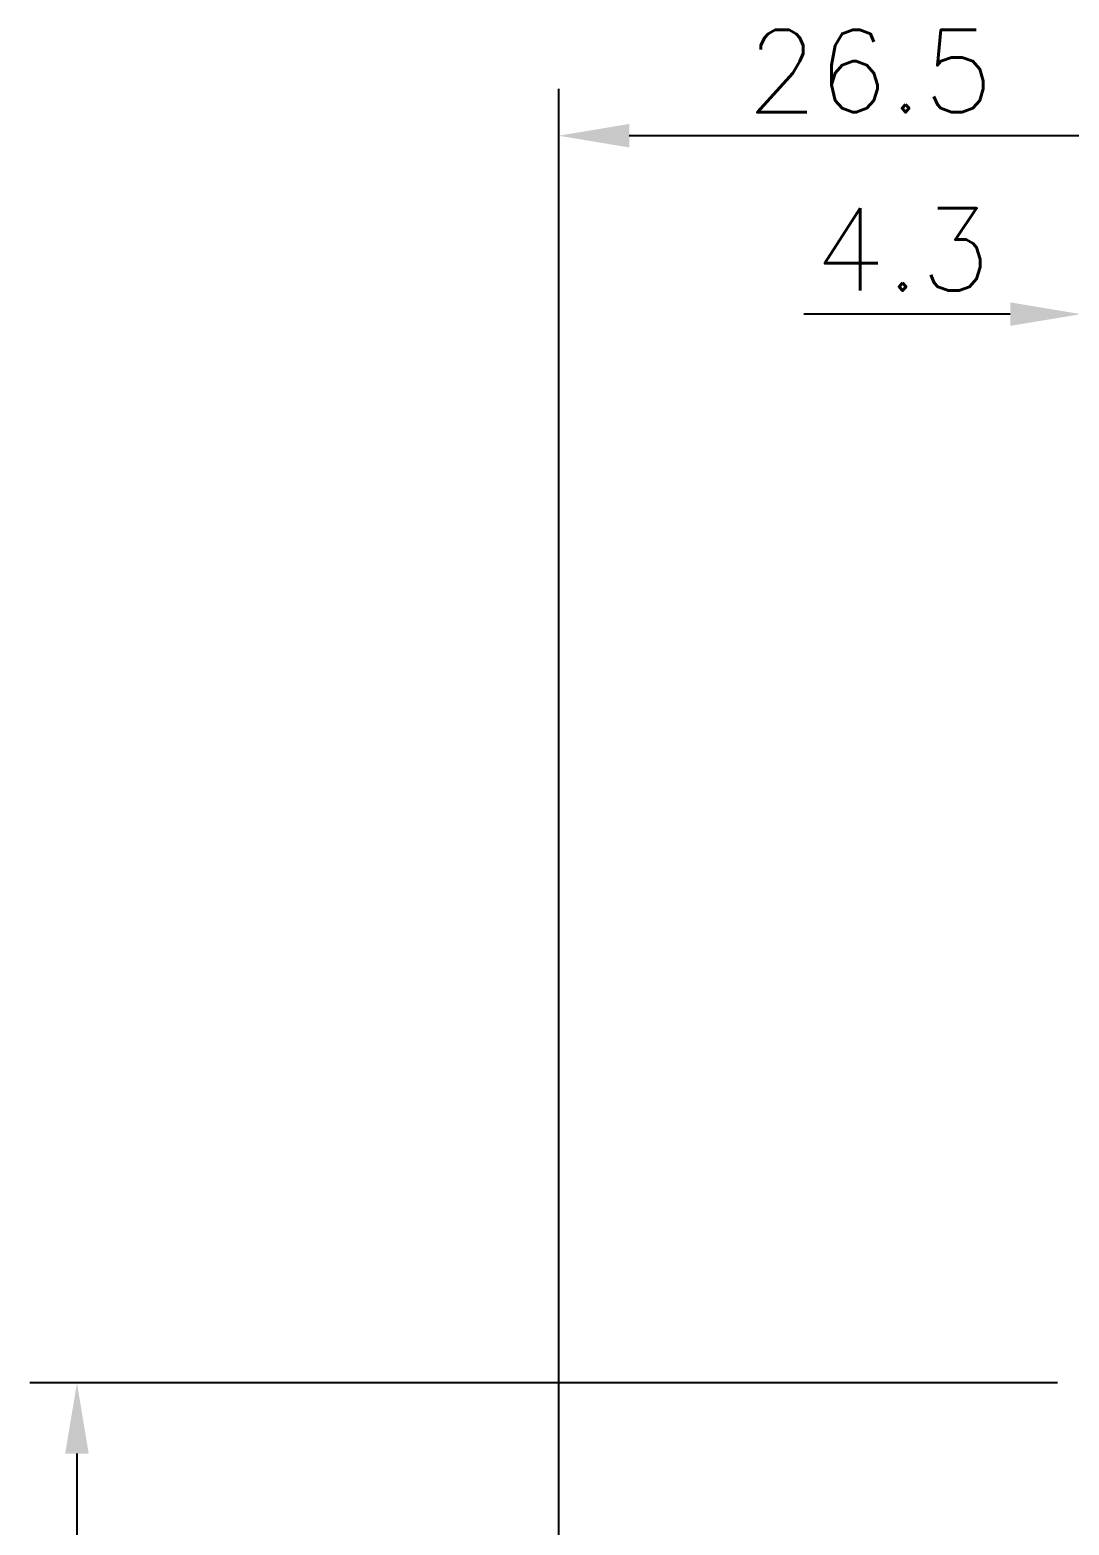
# Model space of a CAD drawing. Extents: x 1446 to 1743, y 841 to 1261.
# Drawn here: x 1602.6 to 1646.7, y 1103.6 to 1167.2 of the extents above; entities that cross this region are included whole.
import ezdxf

# ---------------------------------------------------------------- set-up
doc = ezdxf.new("R2010")
doc.units = 0
doc.header["$LTSCALE"] = 10
doc.header["$MEASUREMENT"] = 0
doc.layers.add('D', color=2, linetype='CONTINUOUS')
doc.styles.add('GHS', font='ROMANS.shx', dxfattribs={"bigfont": 'GHS.shx'})

msp = doc.modelspace()

# ---------------------------------------------------------------- linework, layer by layer
at = {"layer": 'D'}
for p, q in [((1625.043, 940.634), (1625.043, 1164.671)), ((1648.543, 1162.671), (1628.043, 1162.671)), ((1644.243, 1155.085), (1635.47, 1155.085)), ((1646.243, 1109.634), (1602.558, 1109.634)), ((1604.558, 1106.634), (1604.558, 942.634))]:
    msp.add_line(p, q, dxfattribs=at)
for points in [[(1628.043, 1163.171), (1628.043, 1162.171), (1625.043, 1162.671)], [(1644.243, 1155.585), (1644.243, 1154.585), (1647.243, 1155.085)], [(1605.058, 1106.634), (1604.058, 1106.634), (1604.558, 1109.634)]]:
    msp.add_solid(points, dxfattribs=at)

# ---------------------------------------------------------------- texts
at = {"layer": 'D', "char_height": 3.5, "attachment_point": 5, "style": 'GHS'}
for s, insert in [('\\A1;26.5', (1638.293, 1165.421)), ('\\A1;4.3', (1639.662, 1157.835))]:
    msp.add_mtext(s, dxfattribs=dict(at, insert=insert))

doc.saveas('drawing.dxf')
